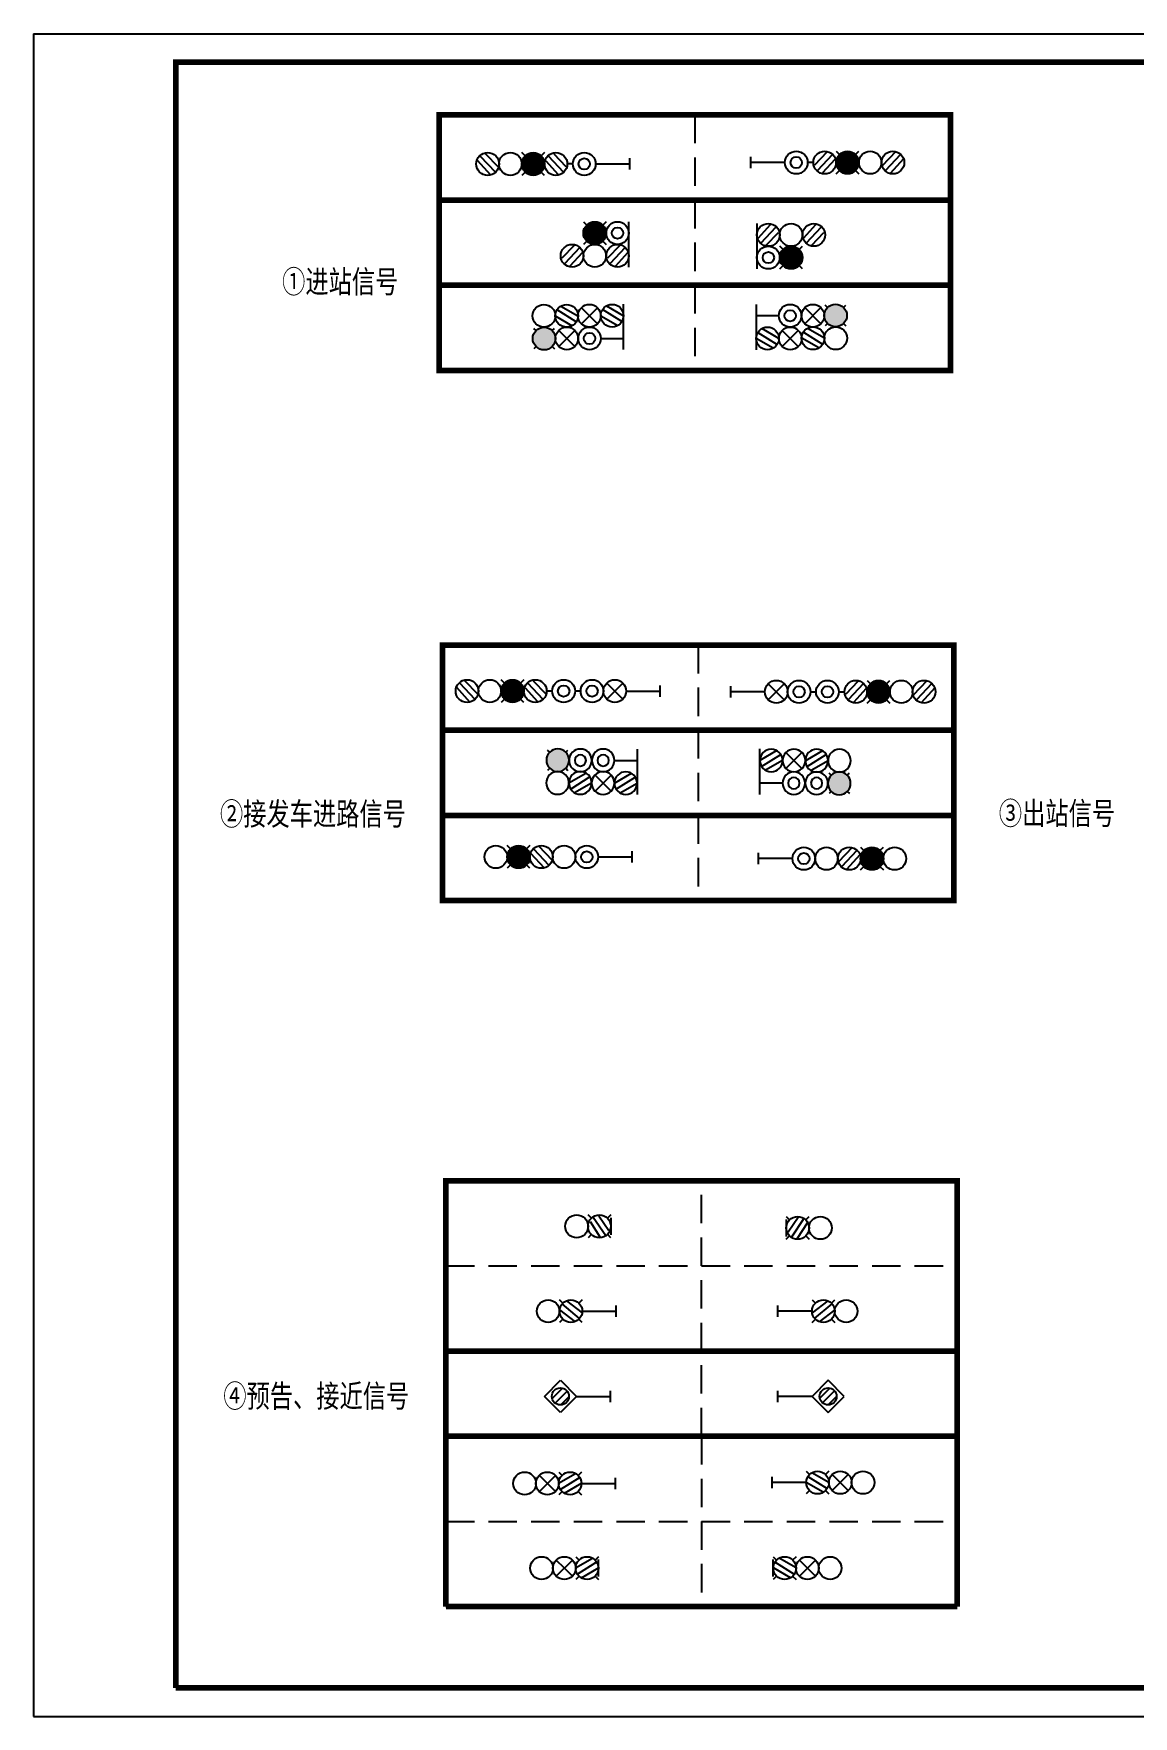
# Model space of a CAD drawing. Extents: x 2387 to 3043, y 3273 to 3569.
# Drawn here: x 2386.6 to 2580.1, y 3272.8 to 3569.1 of the extents above; entities that cross this region are included whole.
import ezdxf
from ezdxf.enums import TextEntityAlignment as Align

# ---------------------------------------------------------------- set-up
doc = ezdxf.new("R2010")
doc.units = 0
doc.header["$LTSCALE"] = 10
doc.header["$MEASUREMENT"] = 0
doc.linetypes.add('DASHED', pattern=[0.75, 0.5, -0.25])
doc.layers.get('0').update_dxf_attribs({"linetype": 'CONTINUOUS'})
doc.layers.add('1', color=1, linetype='CONTINUOUS')
doc.layers.add('2', color=3, linetype='CONTINUOUS')
doc.styles.add('宋体', font='SimSun.ttf', dxfattribs={"width": 0.8})

# ---------------------------------------------------------------- blocks, each defined once
blk = doc.blocks.new('A$C4F224159')
at = {"lineweight": -3}
for p, q in [((4, 8), (4.59, 7.41)), ((8, 8), (7.41, 7.41)), ((12.01, 0), (12.01, 8)), ((2.38, 3.81), (0.21, 1.56)), ((3.35, 3.44), (0.65, 0.56)), ((4.59, 4.59), (4, 4)), ((7.41, 4.59), (8, 4)), ((10.38, 3.81), (8.21, 1.56)), ((11.35, 3.44), (8.65, 0.56)), ((3.76, 2.54), (1.62, 0.17)), ((8, 2), (8, 2.14)), ((11.76, 2.54), (9.62, 0.17))]:
    blk.add_line(p, q, dxfattribs=at)
for centre, radius in [((6, 6), 2), ((10, 6), 2), ((10, 6), 1), ((2, 2), 2), ((6, 2), 2), ((10, 2), 2)]:
    blk.add_circle(centre, radius, dxfattribs=at)
at = {"layer": '2', "lineweight": -3, "const_width": 2}
blk.add_lwpolyline([(5, 6, 1), (7, 6, 1)], format="xyb", close=True, dxfattribs=at)
blk = doc.blocks.new('A$C27044A3F')
at = {"lineweight": -3}
for p, q in [((0, 8), (0, 0)), ((0.25, 5.46), (2.39, 7.83)), ((0.66, 4.56), (3.37, 7.44)), ((1.64, 4.19), (3.8, 6.44)), ((4.01, 6), (4.01, 5.86)), ((8.25, 5.46), (10.39, 7.83)), ((8.66, 4.56), (11.37, 7.44)), ((9.64, 4.19), (11.8, 6.44)), ((4.6, 3.41), (4.01, 4)), ((7.43, 3.41), (8.01, 4)), ((4.01, 0), (4.6, 0.59)), ((8.01, 0), (7.43, 0.59))]:
    blk.add_line(p, q, dxfattribs=at)
for centre, radius in [((2.01, 6), 2), ((6.01, 6), 2), ((10.01, 6), 2), ((2.01, 2), 2), ((2.01, 2), 1), ((6.01, 2), 2)]:
    blk.add_circle(centre, radius, dxfattribs=at)
at = {"layer": '2', "lineweight": -3, "const_width": 2}
blk.add_lwpolyline([(7.01, 2, 1), (5.01, 2, 1)], format="xyb", close=True, dxfattribs=at)
blk = doc.blocks.new('A$C7BBD1AC5')
at = {"lineweight": -3}
h = blk.add_hatch(color=3, dxfattribs=at)
h.paths.add_polyline_path([(2.03, 2), (0.62, 3.41, 0.198912), (0.03, 2, 0.198912), (0.62, 0.59)])
h.paths.add_polyline_path([(2.03, 2), (3.45, 3.41, 0.414214), (0.62, 3.41)])
h.paths.add_polyline_path([(2.03, 2), (0.62, 0.59, 0.414214), (3.45, 0.59)])
h.paths.add_polyline_path([(3.45, 3.41), (2.03, 2), (3.45, 0.59, 0.198912), (4.03, 2, 0.198912)])
for p, q in [((3.99, 5.98), (6.98, 4.26)), ((7.69, 4.94), (4.31, 7.07)), ((5, 7.71), (7.99, 5.98)), ((11.41, 7.44), (8.59, 4.61)), ((11.41, 4.61), (8.59, 7.44)), ((12, 6.03), (14.99, 4.3)), ((15.7, 4.98), (12.32, 7.11)), ((13.01, 7.75), (16, 6.03)), ((16, 0.06), (16, 8.06)), ((0.62, 3.41), (0.23, 3.8)), ((3.45, 3.41), (3.83, 3.8)), ((7.44, 0.61), (4.61, 3.44)), ((7.44, 3.44), (4.61, 0.61)), ((0.62, 0.59), (0.23, 0.2)), ((3.45, 0.59), (3.83, 0.2)), ((12.02, 2.02), (16, 2.02))]:
    blk.add_line(p, q, dxfattribs=at)
for centre, radius in [((2, 6), 2), ((6, 6), 2), ((10, 6.02), 2), ((14, 6.03), 2), ((2.03, 2), 2), ((2.03, 2), 2), ((6.02, 2.02), 2), ((10.02, 2.02), 2), ((10.02, 2.02), 1)]:
    blk.add_circle(centre, radius, dxfattribs=at)
blk = doc.blocks.new('A$C21815900')
at = {"lineweight": -3}
h = blk.add_hatch(color=3, dxfattribs=at)
h.paths.add_polyline_path([(13.97, 6.06), (15.38, 4.64, 0.198912), (15.97, 6.06, 0.198912), (15.38, 7.47)])
h.paths.add_polyline_path([(13.97, 6.06), (12.55, 4.64, 0.414214), (15.38, 4.64)])
h.paths.add_polyline_path([(13.97, 6.06), (15.38, 7.47, 0.414214), (12.55, 7.47)])
h.paths.add_polyline_path([(12.55, 4.64), (13.97, 6.06), (12.55, 7.47, 0.198912), (11.97, 6.06, 0.198912)])
for p, q in [((0, 8), (0, 0)), ((3.98, 6.03), (0, 6.03)), ((8.56, 7.45), (11.39, 4.62)), ((8.56, 4.62), (11.39, 7.45)), ((12.55, 7.47), (12.17, 7.86)), ((15.38, 7.47), (15.77, 7.86)), ((0.3, 3.07), (3.68, 0.95)), ((4, 2.03), (1.01, 3.75)), ((4.59, 0.62), (7.41, 3.45)), ((4.59, 3.45), (7.41, 0.62)), ((8.31, 3.12), (11.69, 0.99)), ((12.01, 2.08), (9.02, 3.8)), ((12.55, 4.64), (12.17, 4.26)), ((15.38, 4.64), (15.77, 4.26)), ((2.99, 0.3), (0, 2.03)), ((11, 0.35), (8.01, 2.08))]:
    blk.add_line(p, q, dxfattribs=at)
for centre, radius in [((5.98, 6.03), 2), ((5.98, 6.03), 1), ((9.98, 6.03), 2), ((13.97, 6.06), 2), ((13.97, 6.06), 2), ((2, 2.03), 2), ((6, 2.03), 2), ((10, 2.06), 2), ((14, 2.06), 2)]:
    blk.add_circle(centre, radius, dxfattribs=at)
blk = doc.blocks.new('A$C055D02B9')
at = {"lineweight": -3}
h = blk.add_hatch(color=3, dxfattribs=at)
h.paths.add_polyline_path([(2.03, 2), (0.62, 3.41, 0.198912), (0.03, 2, 0.198912), (0.62, 0.59)])
h.paths.add_polyline_path([(2.03, 2), (3.45, 3.41, 0.414214), (0.62, 3.41)])
h.paths.add_polyline_path([(2.03, 2), (0.62, 0.59, 0.414214), (3.45, 0.59)])
h.paths.add_polyline_path([(3.45, 3.41), (2.03, 2), (3.45, 0.59, 0.198912), (4.03, 2, 0.198912)])
for p, q in [((3.99, 5.98), (6.98, 4.26)), ((7.69, 4.94), (4.31, 7.07)), ((5, 7.71), (7.99, 5.98)), ((11.41, 7.44), (8.59, 4.61)), ((11.41, 4.61), (8.59, 7.44)), ((12, 6.03), (14.99, 4.3)), ((15.7, 4.98), (12.32, 7.11)), ((13.01, 7.75), (16, 6.03)), ((16, 0.06), (16, 8.06)), ((0.62, 3.41), (0.23, 3.8)), ((3.45, 3.41), (3.83, 3.8)), ((0.62, 0.59), (0.23, 0.2)), ((3.45, 0.59), (3.83, 0.2)), ((12.02, 2.02), (16, 2.02))]:
    blk.add_line(p, q, dxfattribs=at)
for centre, radius in [((2, 6), 2), ((6, 6), 2), ((10, 6.02), 2), ((14, 6.03), 2), ((2.03, 2), 2), ((2.03, 2), 2), ((6.02, 2.02), 2), ((6.02, 2.02), 1), ((10.02, 2.02), 2), ((10.02, 2.02), 1)]:
    blk.add_circle(centre, radius, dxfattribs=at)
blk = doc.blocks.new('A$C4FAD3EE9')
at = {"lineweight": -3}
h = blk.add_hatch(color=3, dxfattribs=at)
h.paths.add_polyline_path([(13.97, 6.06), (15.38, 4.64, 0.198912), (15.97, 6.06, 0.198912), (15.38, 7.47)])
h.paths.add_polyline_path([(13.97, 6.06), (12.55, 4.64, 0.414214), (15.38, 4.64)])
h.paths.add_polyline_path([(13.97, 6.06), (15.38, 7.47, 0.414214), (12.55, 7.47)])
h.paths.add_polyline_path([(12.55, 4.64), (13.97, 6.06), (12.55, 7.47, 0.198912), (11.97, 6.06, 0.198912)])
for p, q in [((0, 8), (0, 0)), ((3.98, 6.03), (0, 6.03)), ((12.55, 7.47), (12.17, 7.86)), ((15.38, 7.47), (15.77, 7.86)), ((0.3, 3.07), (3.68, 0.95)), ((4, 2.03), (1.01, 3.75)), ((4.59, 3.45), (7.41, 0.62)), ((4.59, 0.62), (7.41, 3.45)), ((8.31, 3.12), (11.69, 0.99)), ((12.01, 2.08), (9.02, 3.8)), ((12.55, 4.64), (12.17, 4.26)), ((15.38, 4.64), (15.77, 4.26)), ((2.99, 0.3), (0, 2.03)), ((11, 0.35), (8.01, 2.08))]:
    blk.add_line(p, q, dxfattribs=at)
for centre, radius in [((5.98, 6.03), 2), ((5.98, 6.03), 1), ((9.98, 6.03), 2), ((9.98, 6.03), 1), ((13.97, 6.06), 2), ((13.97, 6.06), 2), ((2, 2.03), 2), ((6, 2.03), 2), ((10, 2.06), 2), ((14, 2.06), 2)]:
    blk.add_circle(centre, radius, dxfattribs=at)
blk = doc.blocks.new('A$C00232D4D')
at = {"lineweight": -3}
for p, q in [((4.59, 3.41), (4, 4)), ((8, 4), (7.41, 3.41)), ((8.65, 3.44), (11.35, 0.56)), ((9.5, 3.94), (11.91, 1.42)), ((4.59, 0.59), (4, 0)), ((8, 0), (7.41, 0.59)), ((8.12, 2.68), (10.48, 0.06)), ((20, 2), (26, 2))]:
    blk.add_line(p, q, dxfattribs=at)
at = {"color": 0, "lineweight": -3}
blk.add_line((26, 1), (26, 3), dxfattribs=at)
for centre in [(2, 2), (6, 2), (10, 2), (14, 2)]:
    blk.add_circle(centre, 2, dxfattribs=at)
at = {"lineweight": -3}
for radius in [2, 1]:
    blk.add_circle((18, 2), radius, dxfattribs=at)
at = {"layer": '2', "lineweight": -3, "const_width": 2}
blk.add_lwpolyline([(7, 2, 1), (5, 2, 1)], format="xyb", close=True, dxfattribs=at)
blk = doc.blocks.new('A$C43BB39DF')
at = {"color": 7, "lineweight": -3}
for p, q in [((0, 1), (0, 3)), ((16.5, 3.94), (14.09, 1.42)), ((17.35, 3.44), (14.65, 0.56)), ((6, 2), (0, 2)), ((17.88, 2.68), (15.52, 0.06))]:
    blk.add_line(p, q, dxfattribs=at)
at = {"lineweight": -3}
for p, q in [((18, 4), (18.59, 3.41)), ((21.41, 3.41), (22, 4)), ((18, 0), (18.59, 0.59)), ((21.41, 0.59), (22, 0))]:
    blk.add_line(p, q, dxfattribs=at)
at = {"color": 7, "lineweight": -3}
for centre, radius in [((8, 2), 2), ((8, 2), 1), ((12, 2), 2), ((16, 2), 2), ((24, 2), 2)]:
    blk.add_circle(centre, radius, dxfattribs=at)
at = {"color": 0, "lineweight": -3}
blk.add_circle((20, 2), 2, dxfattribs=at)
at = {"layer": '2', "lineweight": -3, "const_width": 2}
blk.add_lwpolyline([(19, 2, -1), (21, 2, -1)], format="xyb", close=True, dxfattribs=at)
blk = doc.blocks.new('A$C6F346DEF')
at = {"lineweight": -3}
for p, q in [((0.65, 3.44), (3.35, 0.56)), ((1.5, 3.94), (3.91, 1.42)), ((8.59, 3.41), (8, 4)), ((12, 4), (11.41, 3.41)), ((12.65, 3.44), (15.35, 0.56)), ((13.62, 3.81), (15.79, 1.56)), ((29.41, 3.41), (26.59, 0.59)), ((29.41, 0.59), (26.59, 3.41)), ((8.59, 0.59), (8, 0)), ((12, 0), (11.41, 0.59)), ((12.24, 2.54), (14.38, 0.17)), ((17, 2), (16, 2)), ((22, 2), (21, 2)), ((30, 2), (36, 2))]:
    blk.add_line(p, q, dxfattribs=at)
at = {"color": 0, "lineweight": -3}
blk.add_line((36, 1), (36, 3), dxfattribs=at)
blk.add_line((0.12, 2.68), (2.48, 0.06))
at = {"color": 0}
blk.add_circle((2, 2), 2, dxfattribs=at)
at = {"color": 0, "lineweight": -3}
for centre, radius in [((6, 2), 2), ((10, 2), 2), ((14, 2), 2), ((19, 2), 2), ((19, 2), 1), ((24, 2), 2), ((24, 2), 1), ((28, 2), 2)]:
    blk.add_circle(centre, radius, dxfattribs=at)
at = {"layer": '2', "lineweight": -3, "const_width": 2}
blk.add_lwpolyline([(11, 2, 1), (9, 2, 1)], format="xyb", close=True, dxfattribs=at)
blk = doc.blocks.new('A$C0E3A1397')
at = {"color": 0, "lineweight": -3}
blk.add_line((0, 1), (0, 3), dxfattribs=at)
at = {"lineweight": -3}
for p, q in [((6.59, 3.41), (9.41, 0.59)), ((6.59, 0.59), (9.41, 3.41)), ((22.38, 3.81), (20.21, 1.56)), ((23.35, 3.44), (20.65, 0.56)), ((24, 4), (24.59, 3.41)), ((27.41, 3.41), (28, 4)), ((34.5, 3.94), (32.09, 1.42)), ((35.35, 3.44), (32.65, 0.56)), ((6, 2), (0, 2)), ((14, 2), (15, 2)), ((19, 2), (20, 2)), ((23.76, 2.54), (21.62, 0.17)), ((24, 0), (24.59, 0.59)), ((27.41, 0.59), (28, 0)), ((35.88, 2.68), (33.52, 0.06))]:
    blk.add_line(p, q, dxfattribs=at)
at = {"color": 0, "lineweight": -3}
for centre, radius in [((8, 2), 2), ((12, 2), 2), ((12, 2), 1), ((17, 2), 2), ((17, 2), 1), ((22, 2), 2), ((26, 2), 2), ((30, 2), 2), ((34, 2), 2)]:
    blk.add_circle(centre, radius, dxfattribs=at)
at = {"layer": '2', "lineweight": -3, "const_width": 2}
blk.add_lwpolyline([(25, 2, -1), (27, 2, -1)], format="xyb", close=True, dxfattribs=at)
blk = doc.blocks.new('A$C5DB409EE')
at = {"lineweight": -3}
for p, q in [((4.59, 3.41), (4, 4)), ((4.89, 3.64), (7.11, 0.36)), ((5.92, 3.85), (7.69, 1.28)), ((8, 4), (7.41, 3.41)), ((8, 3.5), (8, 0.5)), ((4.59, 0.59), (4, 0)), ((4.35, 2.82), (6.09, 0.14)), ((8, 0), (7.41, 0.59))]:
    blk.add_line(p, q, dxfattribs=at)
at = {"color": 0, "lineweight": -3}
for centre in [(2, 2), (6, 2)]:
    blk.add_circle(centre, 2, dxfattribs=at)
blk = doc.blocks.new('A$C59F94E5F')
at = {"lineweight": -3}
for p, q in [((0, 4), (0.59, 3.41)), ((0, 3.5), (0, 0.5)), ((2.08, 3.85), (0.31, 1.28)), ((3.11, 3.64), (0.89, 0.36)), ((3.41, 3.41), (4, 4)), ((0, 0), (0.59, 0.59)), ((3.65, 2.82), (1.91, 0.14)), ((3.41, 0.59), (4, 0))]:
    blk.add_line(p, q, dxfattribs=at)
at = {"color": 0, "lineweight": -3}
for centre in [(2, 2), (6, 2)]:
    blk.add_circle(centre, 2, dxfattribs=at)
blk = doc.blocks.new('A$C5B8E6D0F')
at = {"lineweight": -3}
for p, q in [((4.59, 3.41), (4, 4)), ((7.54, 0.73), (4.46, 3.27)), ((5.22, 3.82), (7.97, 1.73)), ((8, 4), (7.41, 3.41)), ((4, 2.24), (6.75, 0.15)), ((4.59, 0.59), (4, 0)), ((8, 0), (7.41, 0.59)), ((8, 2), (14, 2))]:
    blk.add_line(p, q, dxfattribs=at)
at = {"color": 0, "lineweight": -3}
blk.add_line((14, 1), (14, 3), dxfattribs=at)
for centre in [(2, 2), (6, 2)]:
    blk.add_circle(centre, 2, dxfattribs=at)
blk = doc.blocks.new('A$C64CF3277')
at = {"color": 0, "lineweight": -3}
blk.add_line((0, 1), (0, 3), dxfattribs=at)
at = {"lineweight": -3}
for p, q in [((6, 4), (6.59, 3.41)), ((8.78, 3.82), (6.03, 1.73)), ((6.46, 0.73), (9.54, 3.27)), ((9.41, 3.41), (10, 4)), ((6, 2), (0, 2)), ((6, 0), (6.59, 0.59)), ((10, 2.24), (7.25, 0.15)), ((9.41, 0.59), (10, 0))]:
    blk.add_line(p, q, dxfattribs=at)
at = {"color": 0, "lineweight": -3}
for centre in [(8, 2), (12, 2)]:
    blk.add_circle(centre, 2, dxfattribs=at)
blk = doc.blocks.new('A$C3DB54684')
at = {"color": 7, "lineweight": -3}
for p, q in [((0, 2.83), (2.83, 5.66)), ((1.37, 2.46), (3.19, 4.29)), ((1.89, 1.66), (4, 3.77)), ((2.83, 5.66), (5.66, 2.83)), ((2.83, 0), (0, 2.83)), ((5.66, 2.83), (2.83, 0)), ((2.89, 1.33), (4.32, 2.76)), ((5.66, 2.83), (11.66, 2.83))]:
    blk.add_line(p, q, dxfattribs=at)
at = {"color": 0, "lineweight": -3}
blk.add_line((11.66, 1.83), (11.66, 3.83), dxfattribs=at)
at = {"color": 7, "lineweight": -3}
blk.add_circle((2.82, 2.83), 1.5, dxfattribs=at)
blk = doc.blocks.new('A$C56F265CE')
at = {"color": 0, "lineweight": -3}
blk.add_line((0, 1.83), (0, 3.83), dxfattribs=at)
blk.add_line((0, 1.83), (0, 3.83), dxfattribs=at)
at = {"color": 7, "lineweight": -3}
for p, q in [((8.83, 5.66), (6, 2.83)), ((7.37, 2.52), (9.15, 4.3)), ((7.86, 1.69), (9.98, 3.8)), ((11.66, 2.83), (8.83, 5.66)), ((6, 2.83), (0, 2.83)), ((6, 2.83), (0, 2.83)), ((6, 2.83), (8.83, 0)), ((8.83, 0), (11.66, 2.83)), ((8.83, 1.33), (10.33, 2.83))]:
    blk.add_line(p, q, dxfattribs=at)
blk.add_circle((8.83, 2.83), 1.5, dxfattribs=at)
blk = doc.blocks.new('A$C76B451BF')
at = {"lineweight": -3}
for p, q in [((7.41, 3.41), (4.59, 0.59)), ((6, 2), (4.59, 3.41)), ((7.99, 2.02), (10.98, 3.74)), ((8, 4), (8.59, 3.41)), ((11.69, 3.06), (8.31, 0.94)), ((12, 4), (11.41, 3.41)), ((7.41, 0.59), (6, 2)), ((8.59, 0.59), (8, 0)), ((9, 0.29), (11.99, 2.02)), ((11.41, 0.59), (12, 0)), ((12, 2), (18, 2))]:
    blk.add_line(p, q, dxfattribs=at)
at = {"color": 0, "lineweight": -3}
blk.add_line((18, 1), (18, 3), dxfattribs=at)
for centre in [(2, 2), (6, 2), (10, 2)]:
    blk.add_circle(centre, 2, dxfattribs=at)
blk = doc.blocks.new('A$C04D71692')
at = {"color": 0, "lineweight": -3}
blk.add_line((0, 1), (0, 3), dxfattribs=at)
at = {"lineweight": -3}
for p, q in [((6, 4), (6.59, 3.41)), ((6.31, 3.06), (9.69, 0.94)), ((10.01, 2.02), (7.02, 3.74)), ((10, 4), (9.41, 3.41)), ((10.59, 3.41), (13.41, 0.59)), ((12, 2), (13.41, 3.41)), ((6, 2), (0, 2)), ((6.59, 0.59), (6, 0)), ((9, 0.29), (6.01, 2.02)), ((9.41, 0.59), (10, 0)), ((10.59, 0.59), (12, 2))]:
    blk.add_line(p, q, dxfattribs=at)
at = {"color": 0, "lineweight": -3}
for centre in [(8, 2), (12, 2), (16, 2)]:
    blk.add_circle(centre, 2, dxfattribs=at)
blk = doc.blocks.new('A$C394C7E8B')
at = {"lineweight": -3}
for p, q in [((6, 2), (4.59, 3.41)), ((7.41, 3.41), (4.59, 0.59)), ((7.99, 2.02), (10.98, 3.74)), ((8, 4), (8.59, 3.41)), ((11.69, 3.06), (8.31, 0.94)), ((12, 4), (11.41, 3.41)), ((7.41, 0.59), (6, 2)), ((8.59, 0.59), (8, 0)), ((9, 0.29), (11.99, 2.02)), ((11.41, 0.59), (12, 0))]:
    blk.add_line(p, q, dxfattribs=at)
at = {"color": 0, "lineweight": -3}
blk.add_line((12, 0.5), (12, 3.5), dxfattribs=at)
for centre in [(2, 2), (6, 2), (10, 2)]:
    blk.add_circle(centre, 2, dxfattribs=at)
blk = doc.blocks.new('A$C46F803E8')
at = {"lineweight": -3}
for p, q in [((0, 4), (0.59, 3.41)), ((0.31, 3.06), (3.69, 0.94)), ((4.01, 2.02), (1.02, 3.74)), ((4, 4), (3.41, 3.41)), ((4.59, 3.41), (7.41, 0.59)), ((6, 2), (7.41, 3.41)), ((0.59, 0.59), (0, 0)), ((3, 0.29), (0.01, 2.02)), ((3.41, 0.59), (4, 0)), ((4.59, 0.59), (6, 2))]:
    blk.add_line(p, q, dxfattribs=at)
at = {"color": 0, "lineweight": -3}
blk.add_line((0, 0.5), (0, 3.5), dxfattribs=at)
for centre in [(2, 2), (6, 2), (10, 2)]:
    blk.add_circle(centre, 2, dxfattribs=at)

msp = doc.modelspace()

# ---------------------------------------------------------------- linework, layer by layer
at = {"lineweight": -3}
for p, q in [((2386.56, 3569.13), (3042.98, 3569.13)), ((2386.56, 3569.13), (2386.56, 3272.76)), ((2473.06, 3547.59), (2472.48, 3548.18)), ((2476.48, 3548.18), (2475.89, 3547.59)), ((2527.8, 3548.43), (2528.39, 3547.85)), ((2531.22, 3547.85), (2531.8, 3548.43)), ((2473.06, 3544.76), (2472.48, 3544.18)), ((2476.48, 3544.18), (2475.89, 3544.76)), ((2527.8, 3546.43), (2528.8, 3546.43)), ((2527.8, 3544.43), (2528.39, 3545.02)), ((2531.22, 3545.02), (2531.8, 3544.43)), ((2386.56, 3272.76), (3042.98, 3272.76))]:
    msp.add_line(p, q, dxfattribs=at)
at = {"color": 3, "lineweight": -3}
for p, q in [((2547.95, 3554.83), (2457.95, 3554.83)), ((2457.95, 3554.83), (2457.95, 3539.83)), ((2547.95, 3539.83), (2547.95, 3554.83)), ((2457.95, 3539.83), (2547.95, 3539.83)), ((2547.95, 3539.83), (2457.95, 3539.83)), ((2457.95, 3539.83), (2457.95, 3524.83)), ((2547.95, 3524.83), (2547.95, 3539.83)), ((2457.95, 3524.83), (2457.95, 3509.83)), ((2547.95, 3524.83), (2457.95, 3524.83)), ((2457.95, 3524.83), (2457.95, 3524.83)), ((2457.95, 3524.83), (2547.95, 3524.83)), ((2457.95, 3524.83), (2547.95, 3524.83)), ((2547.95, 3509.83), (2547.95, 3524.83)), ((2547.95, 3524.83), (2547.95, 3524.83)), ((2457.95, 3509.83), (2547.95, 3509.83)), ((2458.54, 3461.45), (2458.54, 3446.45)), ((2548.54, 3461.45), (2458.54, 3461.45)), ((2548.54, 3446.45), (2548.54, 3461.45)), ((2458.54, 3446.45), (2458.54, 3431.45)), ((2458.54, 3446.45), (2548.54, 3446.45)), ((2548.54, 3431.45), (2548.54, 3446.45)), ((2458.54, 3431.45), (2458.54, 3431.45)), ((2458.54, 3431.45), (2458.54, 3416.45)), ((2458.54, 3431.45), (2548.54, 3431.45)), ((2548.54, 3431.45), (2458.54, 3431.45)), ((2458.54, 3431.45), (2548.54, 3431.45)), ((2548.54, 3431.45), (2548.54, 3431.45)), ((2548.54, 3416.45), (2548.54, 3431.45)), ((2458.54, 3416.45), (2548.54, 3416.45)), ((2549.13, 3367.1), (2459.13, 3367.1)), ((2459.13, 3367.1), (2459.13, 3352.1)), ((2549.13, 3352.1), (2549.13, 3367.1)), ((2459.13, 3352.1), (2459.13, 3337.1)), ((2549.13, 3337.1), (2549.13, 3352.1)), ((2459.13, 3337.1), (2549.13, 3337.1)), ((2459.13, 3337.1), (2459.13, 3307.1)), ((2549.13, 3322.1), (2549.13, 3337.1)), ((2549.13, 3322.1), (2459.13, 3322.1)), ((2459.13, 3322.1), (2549.13, 3322.1)), ((2459.13, 3322.1), (2459.13, 3307.1)), ((2549.13, 3307.1), (2549.13, 3322.1)), ((2549.13, 3292.1), (2459.13, 3292.1)), ((2459.13, 3292.1), (2549.13, 3292.1))]:
    msp.add_line(p, q, dxfattribs=at)
at = {"color": 3, "linetype": 'DASHED', "lineweight": -3}
for p, q in [((2502.95, 3554.83), (2502.95, 3509.83)), ((2503.54, 3461.45), (2503.54, 3416.45)), ((2504.13, 3337.1), (2504.13, 3367.1)), ((2459.13, 3352.1), (2549.13, 3352.1)), ((2504.13, 3322.1), (2504.13, 3337.1)), ((2504.13, 3322.1), (2504.13, 3292.1)), ((2504.13, 3322.1), (2504.13, 3322.1)), ((2459.13, 3307.1), (2549.13, 3307.1)), ((2504.13, 3307.1), (2504.13, 3307.1)), ((2549.13, 3307.1), (2549.13, 3292.1))]:
    msp.add_line(p, q, dxfattribs=at)
at = {"color": 7, "lineweight": -3}
for p, q in [((2465.12, 3547.62), (2467.83, 3544.74)), ((2465.98, 3548.11), (2468.39, 3545.6)), ((2477.12, 3547.62), (2479.83, 3544.74)), ((2478.1, 3547.99), (2480.26, 3545.74)), ((2526.18, 3548.25), (2524.02, 3545.99)), ((2527.16, 3547.87), (2524.45, 3544.99)), ((2538.3, 3548.37), (2535.89, 3545.86)), ((2539.16, 3547.87), (2536.45, 3544.99)), ((2464.6, 3546.85), (2466.96, 3544.24)), ((2476.72, 3546.72), (2478.86, 3544.35)), ((2481.48, 3546.18), (2480.48, 3546.18)), ((2485.48, 3546.18), (2491.48, 3546.18)), ((2491.48, 3545.18), (2491.48, 3547.18)), ((2512.8, 3545.43), (2512.8, 3547.43)), ((2518.8, 3546.43), (2512.8, 3546.43)), ((2523.8, 3546.43), (2522.8, 3546.43)), ((2527.57, 3546.98), (2525.42, 3544.61)), ((2539.69, 3547.11), (2537.32, 3544.49))]:
    msp.add_line(p, q, dxfattribs=at)
at = {"color": 3, "lineweight": -3, "const_width": 1}
for points in [[(2547.95, 3554.83), (2547.95, 3509.83), (2457.95, 3509.83), (2457.95, 3554.83), (2547.95, 3554.83)], [(2457.95, 3539.83), (2547.95, 3539.83)], [(2547.95, 3524.83), (2457.95, 3524.83)], [(2547.95, 3524.83), (2457.95, 3524.83)], [(2548.54, 3461.45), (2548.54, 3416.45), (2458.54, 3416.45), (2458.54, 3461.45), (2548.54, 3461.45)], [(2458.54, 3446.45), (2548.54, 3446.45)], [(2548.54, 3431.45), (2458.54, 3431.45)], [(2548.54, 3431.45), (2458.54, 3431.45)], [(2459.13, 3307.1), (2459.13, 3367.1), (2549.13, 3367.1), (2549.13, 3307.1)], [(2549.13, 3337.1), (2459.13, 3337.1)], [(2549.13, 3322.1), (2459.13, 3322.1)], [(2459.13, 3307.1), (2459.13, 3292.1)], [(2549.13, 3307.1), (2549.13, 3292.1)], [(2549.13, 3292.1), (2459.13, 3292.1)]]:
    msp.add_lwpolyline(points, dxfattribs=at)
at = {"color": 7, "lineweight": -3}
for centre, radius in [((2466.48, 3546.18), 2), ((2470.48, 3546.18), 2), ((2478.48, 3546.18), 2), ((2483.48, 3546.18), 2), ((2520.8, 3546.43), 2), ((2525.8, 3546.43), 2), ((2533.8, 3546.43), 2), ((2537.8, 3546.43), 2), ((2483.48, 3546.18), 1), ((2520.8, 3546.43), 1)]:
    msp.add_circle(centre, radius, dxfattribs=at)
at = {"color": 0, "lineweight": -3}
for centre in [(2474.48, 3546.18), (2529.8, 3546.43)]:
    msp.add_circle(centre, 2, dxfattribs=at)
at = {"layer": '1', "lineweight": -3}
msp.add_line((2411.56, 3277.76), (3036.94, 3277.76), dxfattribs=at)
at = {"layer": '1', "color": 1, "lineweight": -3, "const_width": 1}
msp.add_lwpolyline([(2411.56, 3277.76), (2411.56, 3564.13), (3037.98, 3564.13)], dxfattribs=at)
at = {"layer": '1', "lineweight": -3, "const_width": 1}
msp.add_lwpolyline([(3037.78, 3277.76), (2411.56, 3277.76)], dxfattribs=at)
at = {"layer": '2', "lineweight": -3, "const_width": 2}
for points in [[(2475.48, 3546.18, 1), (2473.48, 3546.18, 1)], [(2528.8, 3546.43, -1), (2530.8, 3546.43, -1)]]:
    msp.add_lwpolyline(points, format="xyb", close=True, dxfattribs=at)

# ---------------------------------------------------------------- block references
at = {"color": 3, "lineweight": -3}
for name, p in [('A$C4F224159', (2479.33, 3528.01)), ('A$C27044A3F', (2513.87, 3527.69)), ('A$C7BBD1AC5', (2474.38, 3513.43)), ('A$C21815900', (2513.74, 3513.43))]:
    msp.add_blockref(name, p, dxfattribs=at)
at = {"color": 7, "lineweight": -3}
for name, p in [('A$C6F346DEF', (2460.85, 3451.35)), ('A$C0E3A1397', (2509.28, 3451.22)), ('A$C00232D4D', (2465.92, 3422.13)), ('A$C43BB39DF', (2514.12, 3421.83)), ('A$C5DB409EE', (2480.14, 3357.07)), ('A$C59F94E5F', (2519.04, 3356.78)), ('A$C5B8E6D0F', (2475.12, 3342.12)), ('A$C64CF3277', (2517.57, 3342.12)), ('A$C3DB54684', (2476.45, 3326.29)), ('A$C56F265CE', (2517.57, 3326.29)), ('A$C76B451BF', (2470.98, 3311.79)), ('A$C04D71692', (2516.54, 3311.94)), ('A$C394C7E8B', (2473.97, 3296.88)), ('A$C46F803E8', (2516.75, 3296.88))]:
    msp.add_blockref(name, p, dxfattribs=at)
at = {"color": 3, "lineweight": -3, "xscale": -1, "rotation": 180}
for name, p in [('A$C055D02B9', (2476.78, 3443.16)), ('A$C4FAD3EE9', (2514.39, 3443.15))]:
    msp.add_blockref(name, p, dxfattribs=at)

# ---------------------------------------------------------------- texts
at = {"color": 1, "lineweight": -3, "style": '宋体', "width": 0.75}
for s, p in [('①进站信号', (2440.52, 3523.46)), ('②接发车进路信号', (2435.72, 3429.72)), ('③出站信号', (2566.68, 3429.82)), ('④预告、接近信号', (2436.31, 3327.19))]:
    msp.add_text(s, height=4, dxfattribs=at).set_placement(p, align=Align.CENTER)

doc.saveas('drawing.dxf')
